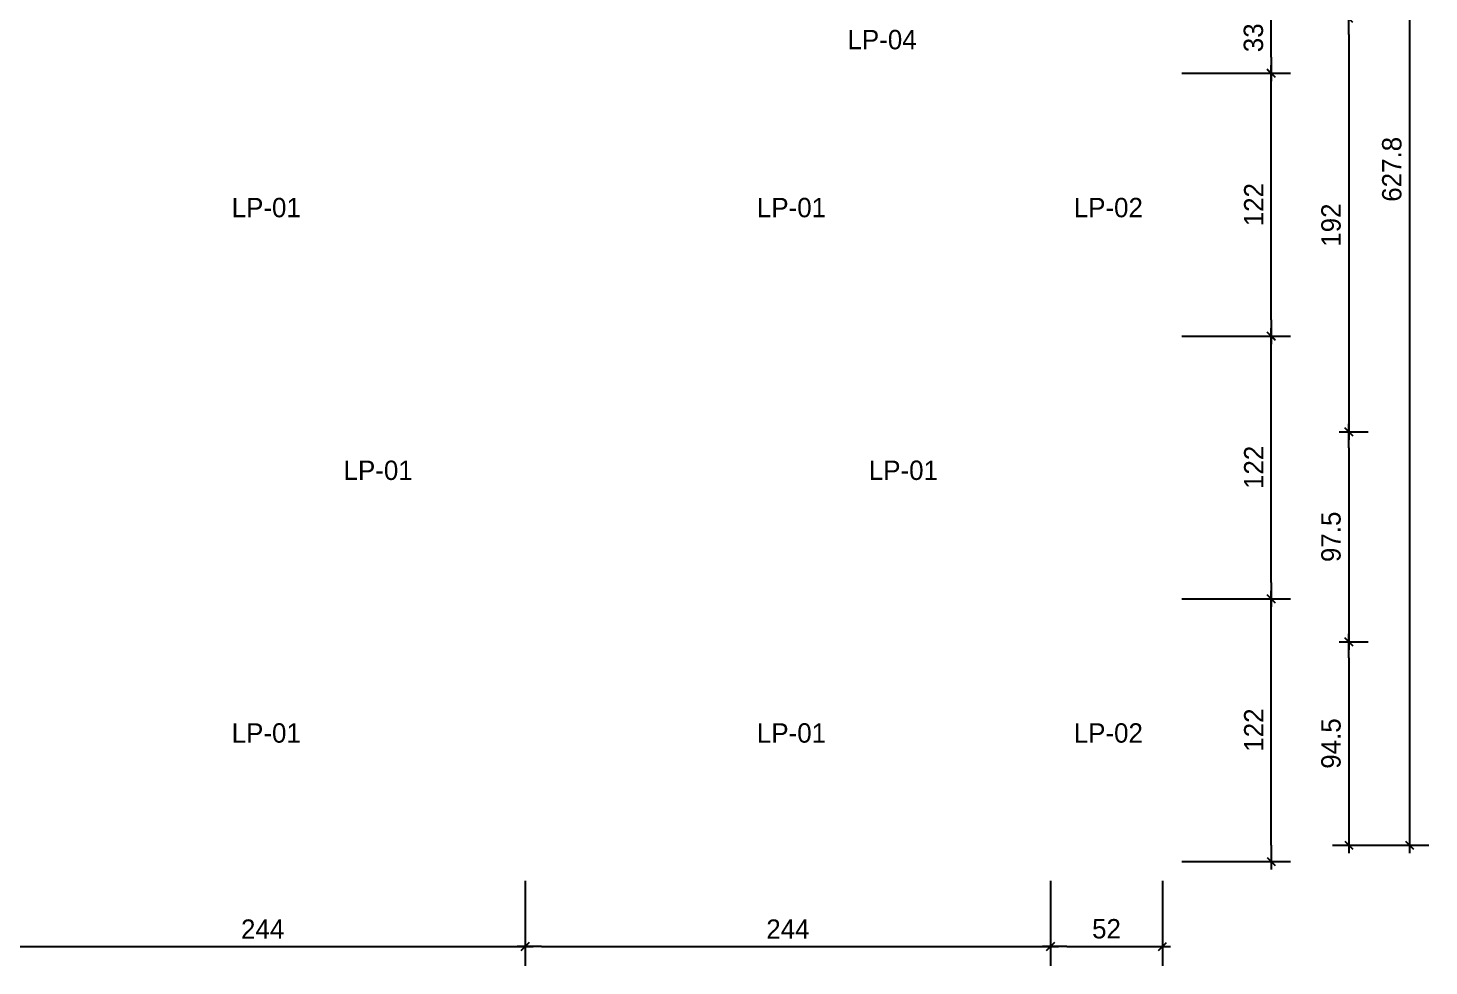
# Model space of a CAD drawing. Header units: millimetres. Extents: x 19442 to 19711, y 4351 to 4752.
# Drawn here: x 19449.04 to 19455.55, y 4515.31 to 4519.66 of the extents above; entities that cross this region are included whole.
import ezdxf

# ---------------------------------------------------------------- set-up
doc = ezdxf.new("R2010")
doc.units = ezdxf.units.MM
doc.layers.add('0 @ 0.5', color=7, linetype='Continuous')
doc.layers.add('TEXTO @ 0.5', color=2, linetype='Continuous')
doc.styles.add('century gothic', font='GOTHIC.TTF')
doc.dimstyles.new('ANOTATIVE CM SMCONSTRUCCIONES', dxfattribs={"dimscale": 0, "dimtxt": 0.18, "dimasz": 0.15, "dimexe": 0.18, "dimexo": 0.18, "dimgap": 0.07, "dimtad": 1, "dimdec": 1, "dimlfac": 100, "dimdsep": 46, "dimtxsty": 'century gothic', "dimblk1": 'FLECHA1', "dimblk2": 'FLECHA1', "dimsah": 1, "dimcen": 0.18, "dimdle": 0.075, "dimclrd": 1, "dimclre": 1, "dimclrt": 2, "dimaunit": 1, "dimadec": 0, "dimazin": 2, "dimtfac": 0.75, "dimtdec": 1, "dimtix": 1, "dimtmove": 2, "dimatfit": 3, "dimfxl": 0.09, "dimtvp": 1.5, "dimtfill": 1, "dimtolj": 1, "dimtzin": 0, "dimarcsym": 0})

# ---------------------------------------------------------------- blocks, each defined once
blk = doc.blocks.new('FLECHA1')
at = {"color": 1}
blk.add_line((-1, 0), (0.496, 0), dxfattribs=at)
at = {"color": 4}
blk.add_line((-0.246, -0.248), (0.248, 0.25), dxfattribs=at)
blk = doc.blocks.new('*D410')
at = {"color": 1, "lineweight": -2, "transparency": 16777216}
for p, q in [((19455.1373, 4519.7075), (19455.2686, 4519.7075)), ((19455.1786, 4519.6325), (19455.1786, 4517.8625)), ((19455.1343, 4517.7875), (19455.2686, 4517.7875))]:
    blk.add_line(p, q, dxfattribs=at)
at = {"layer": 'Defpoints', "color": 0, "transparency": 16777216}
for p in [(19455.0473, 4519.7075), (19455.0443, 4517.7875), (19455.1786, 4517.7875)]:
    blk.add_point(p, dxfattribs=at)
at = {"color": 1, "lineweight": -2, "transparency": 16777216, "xscale": 0.075, "yscale": 0.075, "zscale": 0.075}
for p, rotation in [((19455.1786, 4519.7075), 90), ((19455.1786, 4517.7875), 270)]:
    blk.add_blockref('FLECHA1', p, dxfattribs=dict(at, rotation=rotation))
at = {"color": 2, "transparency": 16777216, "insert": (19455.0963, 4518.7475), "char_height": 0.09, "attachment_point": 5, "rotation": 90, "style": 'century gothic', "bg_fill": 3, "box_fill_scale": 1.1, "bg_fill_color": 256, "bg_fill_true_color": 13158600, "bg_fill_transparency": 0}
blk.add_mtext('\\A1;192', dxfattribs=at)
blk = doc.blocks.new('*D411')
at = {"color": 1, "lineweight": -2, "transparency": 16777216}
for p, q in [((19455.1343, 4517.7875), (19455.2686, 4517.7875)), ((19455.1786, 4517.7125), (19455.1786, 4516.8875)), ((19455.1331, 4516.8125), (19455.2686, 4516.8125))]:
    blk.add_line(p, q, dxfattribs=at)
at = {"layer": 'Defpoints', "color": 0, "transparency": 16777216}
for p in [(19455.0443, 4517.7875), (19455.0431, 4516.8125), (19455.1786, 4516.8125)]:
    blk.add_point(p, dxfattribs=at)
at = {"color": 1, "lineweight": -2, "transparency": 16777216, "xscale": 0.075, "yscale": 0.075, "zscale": 0.075}
for p, rotation in [((19455.1786, 4517.7875), 90), ((19455.1786, 4516.8125), 270)]:
    blk.add_blockref('FLECHA1', p, dxfattribs=dict(at, rotation=rotation))
at = {"color": 2, "transparency": 16777216, "insert": (19455.0963, 4517.3), "char_height": 0.09, "attachment_point": 5, "rotation": 90, "style": 'century gothic', "bg_fill": 3, "box_fill_scale": 1.1, "bg_fill_color": 256, "bg_fill_true_color": 13158600, "bg_fill_transparency": 0}
blk.add_mtext('\\A1;97.5', dxfattribs=at)
blk = doc.blocks.new('*D412')
at = {"color": 1, "lineweight": -2, "transparency": 16777216}
for p, q in [((19455.1331, 4516.8125), (19455.2686, 4516.8125)), ((19455.1786, 4516.7375), (19455.1786, 4515.9425)), ((19455.1023, 4515.8675), (19455.2686, 4515.8675))]:
    blk.add_line(p, q, dxfattribs=at)
at = {"layer": 'Defpoints', "color": 0, "transparency": 16777216}
for p in [(19455.0431, 4516.8125), (19455.0123, 4515.8675), (19455.1786, 4515.8675)]:
    blk.add_point(p, dxfattribs=at)
at = {"color": 1, "lineweight": -2, "transparency": 16777216, "xscale": 0.075, "yscale": 0.075, "zscale": 0.075}
for p, rotation in [((19455.1786, 4516.8125), 90), ((19455.1786, 4515.8675), 270)]:
    blk.add_blockref('FLECHA1', p, dxfattribs=dict(at, rotation=rotation))
at = {"color": 2, "transparency": 16777216, "insert": (19455.0963, 4516.34), "char_height": 0.09, "attachment_point": 5, "rotation": 90, "style": 'century gothic', "bg_fill": 3, "box_fill_scale": 1.1, "bg_fill_color": 256, "bg_fill_true_color": 13158600, "bg_fill_transparency": 0}
blk.add_mtext('\\A1;94.5', dxfattribs=at)
blk = doc.blocks.new('*D413')
at = {"color": 1, "lineweight": -2, "transparency": 16777216}
for p, q in [((19455.1023, 4522.1459), (19455.551, 4522.1459)), ((19455.461, 4522.0709), (19455.461, 4515.9425)), ((19455.1023, 4515.8675), (19455.551, 4515.8675))]:
    blk.add_line(p, q, dxfattribs=at)
at = {"layer": 'Defpoints', "color": 0, "transparency": 16777216}
for p in [(19455.0123, 4522.1459), (19455.0123, 4515.8675), (19455.461, 4515.8675)]:
    blk.add_point(p, dxfattribs=at)
at = {"color": 1, "lineweight": -2, "transparency": 16777216, "xscale": 0.075, "yscale": 0.075, "zscale": 0.075}
for p, rotation in [((19455.461, 4522.1459), 90), ((19455.461, 4515.8675), 270)]:
    blk.add_blockref('FLECHA1', p, dxfattribs=dict(at, rotation=rotation))
at = {"color": 2, "transparency": 16777216, "insert": (19455.3787, 4519.0067), "char_height": 0.09, "attachment_point": 5, "rotation": 90, "style": 'century gothic', "bg_fill": 3, "box_fill_scale": 1.1, "bg_fill_color": 256, "bg_fill_true_color": 13158600, "bg_fill_transparency": 0}
blk.add_mtext('\\A1;627.8', dxfattribs=at)
blk = doc.blocks.new('*D436')
at = {"color": 1, "lineweight": -2, "transparency": 16777216}
for p, q in [((19448.913, 4515.7025), (19448.913, 4515.307)), ((19451.353, 4515.7025), (19451.353, 4515.307)), ((19448.988, 4515.397), (19451.278, 4515.397))]:
    blk.add_line(p, q, dxfattribs=at)
at = {"layer": 'Defpoints', "color": 0, "transparency": 16777216}
for p in [(19448.913, 4515.7925), (19451.353, 4515.7925), (19451.353, 4515.397)]:
    blk.add_point(p, dxfattribs=at)
at = {"color": 1, "lineweight": -2, "transparency": 16777216, "xscale": 0.075, "yscale": 0.075, "zscale": 0.075, "rotation": 180}
blk.add_blockref('FLECHA1', (19448.913, 4515.397), dxfattribs=at)
at = {"color": 1, "lineweight": -2, "transparency": 16777216, "xscale": 0.075, "yscale": 0.075, "zscale": 0.075}
blk.add_blockref('FLECHA1', (19451.353, 4515.397), dxfattribs=at)
at = {"color": 2, "transparency": 16777216, "insert": (19450.133, 4515.4781), "char_height": 0.09, "attachment_point": 5, "style": 'century gothic', "bg_fill": 3, "box_fill_scale": 1.1, "bg_fill_color": 256, "bg_fill_true_color": 13158600, "bg_fill_transparency": 0}
blk.add_mtext('\\A1;244', dxfattribs=at)
blk = doc.blocks.new('*D437')
at = {"color": 1, "lineweight": -2, "transparency": 16777216}
for p, q in [((19451.353, 4515.7025), (19451.353, 4515.307)), ((19453.793, 4515.7025), (19453.793, 4515.307)), ((19451.428, 4515.397), (19453.718, 4515.397))]:
    blk.add_line(p, q, dxfattribs=at)
at = {"layer": 'Defpoints', "color": 0, "transparency": 16777216}
for p in [(19451.353, 4515.7925), (19453.793, 4515.7925), (19453.793, 4515.397)]:
    blk.add_point(p, dxfattribs=at)
at = {"color": 1, "lineweight": -2, "transparency": 16777216, "xscale": 0.075, "yscale": 0.075, "zscale": 0.075, "rotation": 180}
blk.add_blockref('FLECHA1', (19451.353, 4515.397), dxfattribs=at)
at = {"color": 1, "lineweight": -2, "transparency": 16777216, "xscale": 0.075, "yscale": 0.075, "zscale": 0.075}
blk.add_blockref('FLECHA1', (19453.793, 4515.397), dxfattribs=at)
at = {"color": 2, "transparency": 16777216, "insert": (19452.573, 4515.4781), "char_height": 0.09, "attachment_point": 5, "style": 'century gothic', "bg_fill": 3, "box_fill_scale": 1.1, "bg_fill_color": 256, "bg_fill_true_color": 13158600, "bg_fill_transparency": 0}
blk.add_mtext('\\A1;244', dxfattribs=at)
blk = doc.blocks.new('*D438')
at = {"color": 1, "lineweight": -2, "transparency": 16777216}
for p, q in [((19453.793, 4515.7025), (19453.793, 4515.307)), ((19454.3129, 4515.7025), (19454.3129, 4515.307)), ((19453.868, 4515.397), (19454.2379, 4515.397))]:
    blk.add_line(p, q, dxfattribs=at)
at = {"layer": 'Defpoints', "color": 0, "transparency": 16777216}
for p in [(19453.793, 4515.7925), (19454.3129, 4515.7925), (19454.3129, 4515.397)]:
    blk.add_point(p, dxfattribs=at)
at = {"color": 1, "lineweight": -2, "transparency": 16777216, "xscale": 0.075, "yscale": 0.075, "zscale": 0.075, "rotation": 180}
blk.add_blockref('FLECHA1', (19453.793, 4515.397), dxfattribs=at)
at = {"color": 1, "lineweight": -2, "transparency": 16777216, "xscale": 0.075, "yscale": 0.075, "zscale": 0.075}
blk.add_blockref('FLECHA1', (19454.3129, 4515.397), dxfattribs=at)
at = {"color": 2, "transparency": 16777216, "insert": (19454.053, 4515.4792), "char_height": 0.09, "attachment_point": 5, "style": 'century gothic', "bg_fill": 3, "box_fill_scale": 1.1, "bg_fill_color": 256, "bg_fill_true_color": 13158600, "bg_fill_transparency": 0}
blk.add_mtext('\\A1;52', dxfattribs=at)
blk = doc.blocks.new('*D439')
at = {"color": 1, "lineweight": -2, "transparency": 16777216}
for p, q in [((19454.4029, 4517.0125), (19454.9081, 4517.0125)), ((19454.8181, 4515.8675), (19454.8181, 4516.9375)), ((19454.4029, 4515.7925), (19454.9081, 4515.7925))]:
    blk.add_line(p, q, dxfattribs=at)
at = {"layer": 'Defpoints', "color": 0, "transparency": 16777216}
for p in [(19454.3129, 4517.0125), (19454.8181, 4517.0125), (19454.3129, 4515.7925)]:
    blk.add_point(p, dxfattribs=at)
at = {"color": 1, "lineweight": -2, "transparency": 16777216, "xscale": 0.075, "yscale": 0.075, "zscale": 0.075}
for p, rotation in [((19454.8181, 4517.0125), 90), ((19454.8181, 4515.7925), 270)]:
    blk.add_blockref('FLECHA1', p, dxfattribs=dict(at, rotation=rotation))
at = {"color": 2, "transparency": 16777216, "insert": (19454.7369, 4516.4025), "char_height": 0.09, "attachment_point": 5, "rotation": 90, "style": 'century gothic', "bg_fill": 3, "box_fill_scale": 1.1, "bg_fill_color": 256, "bg_fill_true_color": 13158600, "bg_fill_transparency": 0}
blk.add_mtext('\\A1;122', dxfattribs=at)
blk = doc.blocks.new('*D440')
at = {"color": 1, "lineweight": -2, "transparency": 16777216}
for p, q in [((19454.4029, 4518.2325), (19454.9081, 4518.2325)), ((19454.8181, 4517.0875), (19454.8181, 4518.1575)), ((19454.4029, 4517.0125), (19454.9081, 4517.0125))]:
    blk.add_line(p, q, dxfattribs=at)
at = {"layer": 'Defpoints', "color": 0, "transparency": 16777216}
for p in [(19454.3129, 4518.2325), (19454.8181, 4518.2325), (19454.3129, 4517.0125)]:
    blk.add_point(p, dxfattribs=at)
at = {"color": 1, "lineweight": -2, "transparency": 16777216, "xscale": 0.075, "yscale": 0.075, "zscale": 0.075}
for p, rotation in [((19454.8181, 4518.2325), 90), ((19454.8181, 4517.0125), 270)]:
    blk.add_blockref('FLECHA1', p, dxfattribs=dict(at, rotation=rotation))
at = {"color": 2, "transparency": 16777216, "insert": (19454.7369, 4517.6225), "char_height": 0.09, "attachment_point": 5, "rotation": 90, "style": 'century gothic', "bg_fill": 3, "box_fill_scale": 1.1, "bg_fill_color": 256, "bg_fill_true_color": 13158600, "bg_fill_transparency": 0}
blk.add_mtext('\\A1;122', dxfattribs=at)
blk = doc.blocks.new('*D441')
at = {"color": 1, "lineweight": -2, "transparency": 16777216}
for p, q in [((19454.4029, 4519.4525), (19454.9081, 4519.4525)), ((19454.8181, 4518.3075), (19454.8181, 4519.3775)), ((19454.4029, 4518.2325), (19454.9081, 4518.2325))]:
    blk.add_line(p, q, dxfattribs=at)
at = {"layer": 'Defpoints', "color": 0, "transparency": 16777216}
for p in [(19454.3129, 4519.4525), (19454.8181, 4519.4525), (19454.3129, 4518.2325)]:
    blk.add_point(p, dxfattribs=at)
at = {"color": 1, "lineweight": -2, "transparency": 16777216, "xscale": 0.075, "yscale": 0.075, "zscale": 0.075}
for p, rotation in [((19454.8181, 4519.4525), 90), ((19454.8181, 4518.2325), 270)]:
    blk.add_blockref('FLECHA1', p, dxfattribs=dict(at, rotation=rotation))
at = {"color": 2, "transparency": 16777216, "insert": (19454.7369, 4518.8425), "char_height": 0.09, "attachment_point": 5, "rotation": 90, "style": 'century gothic', "bg_fill": 3, "box_fill_scale": 1.1, "bg_fill_color": 256, "bg_fill_true_color": 13158600, "bg_fill_transparency": 0}
blk.add_mtext('\\A1;122', dxfattribs=at)
blk = doc.blocks.new('*D442')
at = {"color": 1, "lineweight": -2, "transparency": 16777216}
for p, q in [((19454.4029, 4519.7825), (19454.9081, 4519.7825)), ((19454.8181, 4519.5275), (19454.8181, 4519.7075)), ((19454.4029, 4519.4525), (19454.9081, 4519.4525))]:
    blk.add_line(p, q, dxfattribs=at)
at = {"layer": 'Defpoints', "color": 0, "transparency": 16777216}
for p in [(19454.3129, 4519.7825), (19454.8181, 4519.7825), (19454.3129, 4519.4525)]:
    blk.add_point(p, dxfattribs=at)
at = {"color": 1, "lineweight": -2, "transparency": 16777216, "xscale": 0.075, "yscale": 0.075, "zscale": 0.075}
for p, rotation in [((19454.8181, 4519.7825), 90), ((19454.8181, 4519.4525), 270)]:
    blk.add_blockref('FLECHA1', p, dxfattribs=dict(at, rotation=rotation))
at = {"color": 2, "transparency": 16777216, "insert": (19454.7358, 4519.6175), "char_height": 0.09, "attachment_point": 5, "rotation": 90, "style": 'century gothic', "bg_fill": 3, "box_fill_scale": 1.1, "bg_fill_color": 256, "bg_fill_true_color": 13158600, "bg_fill_transparency": 0}
blk.add_mtext('\\A1;33', dxfattribs=at)

msp = doc.modelspace()

# ---------------------------------------------------------------- texts
at = {"layer": 'TEXTO @ 0.5', "color": 2, "char_height": 0.09, "width": 0.238534, "attachment_point": 1, "style": 'century gothic'}
for s, insert in [('LP-04 ', (19452.8499, 4519.654)), ('LP-01 ', (19449.9891, 4518.874)), ('LP-01 ', (19452.4291, 4518.874)), ('LP-02', (19453.9009, 4518.874)), ('LP-01 ', (19450.509, 4517.654)), ('LP-01 ', (19452.949, 4517.654)), ('LP-01 ', (19449.9891, 4516.434)), ('LP-01 ', (19452.4291, 4516.434)), ('LP-02', (19453.9009, 4516.434))]:
    msp.add_mtext(s, dxfattribs=dict(at, insert=insert))

# ---------------------------------------------------------------- dimensions: what is measured, and where the dimension line sits
at = {"layer": '0 @ 0.5'}
dim = msp.add_linear_dim(base=(19455.1786, 4517.7875), p1=(19455.0473, 4519.7075), p2=(19455.0443, 4517.7875), angle=90, dimstyle='ANOTATIVE CM SMCONSTRUCCIONES', override={"dimscale": 0.5, "dimtix": 1, "dimtofl": 1, "dimtmove": 2, "dimatfit": 3}, dxfattribs=at)
dim.commit()
dim.dimension.update_dxf_attribs({"geometry": '*D410', "text_midpoint": (19455.0963, 4518.7475)})
dim = msp.add_linear_dim(base=(19451.353, 4515.397), p1=(19448.913, 4515.7925), p2=(19451.353, 4515.7925), dimstyle='ANOTATIVE CM SMCONSTRUCCIONES', override={"dimscale": 0.5, "dimtix": 1, "dimtofl": 1, "dimtmove": 2, "dimatfit": 3}, dxfattribs=at)
dim.commit()
dim.dimension.update_dxf_attribs({"geometry": '*D436', "text_midpoint": (19450.133, 4515.4781)})

# ---------------------------------------------------------------- next in the draw order: dimensions: what is measured, and where the dimension line sits
dim = msp.add_linear_dim(base=(19455.1786, 4516.8125), p1=(19455.0443, 4517.7875), p2=(19455.0431, 4516.8125), angle=90, dimstyle='ANOTATIVE CM SMCONSTRUCCIONES', override={"dimscale": 0.5, "dimtix": 1, "dimtofl": 1, "dimtmove": 2, "dimatfit": 3}, dxfattribs=at)
dim.commit()
dim.dimension.update_dxf_attribs({"geometry": '*D411', "text_midpoint": (19455.0963, 4517.3)})
dim = msp.add_linear_dim(base=(19453.793, 4515.397), p1=(19451.353, 4515.7925), p2=(19453.793, 4515.7925), dimstyle='ANOTATIVE CM SMCONSTRUCCIONES', override={"dimscale": 0.5, "dimtix": 1, "dimtofl": 1, "dimtmove": 2, "dimatfit": 3}, dxfattribs=at)
dim.commit()
dim.dimension.update_dxf_attribs({"geometry": '*D437', "text_midpoint": (19452.573, 4515.4781)})

# ---------------------------------------------------------------- next in the draw order: dimensions: what is measured, and where the dimension line sits
dim = msp.add_linear_dim(base=(19455.1786, 4515.8675), p1=(19455.0431, 4516.8125), p2=(19455.0123, 4515.8675), angle=90, dimstyle='ANOTATIVE CM SMCONSTRUCCIONES', override={"dimscale": 0.5, "dimtix": 1, "dimtofl": 1, "dimtmove": 2, "dimatfit": 3}, dxfattribs=at)
dim.commit()
dim.dimension.update_dxf_attribs({"geometry": '*D412', "text_midpoint": (19455.0963, 4516.34)})
dim = msp.add_linear_dim(base=(19454.3129, 4515.397), p1=(19453.793, 4515.7925), p2=(19454.3129, 4515.7925), dimstyle='ANOTATIVE CM SMCONSTRUCCIONES', override={"dimscale": 0.5, "dimtix": 1, "dimtofl": 1, "dimtmove": 2, "dimatfit": 3}, dxfattribs=at)
dim.commit()
dim.dimension.update_dxf_attribs({"geometry": '*D438', "text_midpoint": (19454.053, 4515.4792)})

# ---------------------------------------------------------------- next in the draw order: dimensions: what is measured, and where the dimension line sits
for base, p1, p2, picture, middle in [((19455.461, 4515.8675), (19455.0123, 4522.1459), (19455.0123, 4515.8675), '*D413', (19455.3787, 4519.0067)), ((19454.8181, 4517.0125), (19454.3129, 4515.7925), (19454.3129, 4517.0125), '*D439', (19454.7369, 4516.4025))]:
    dim = msp.add_linear_dim(base=base, p1=p1, p2=p2, angle=90, dimstyle='ANOTATIVE CM SMCONSTRUCCIONES', override={"dimscale": 0.5, "dimtix": 1, "dimtofl": 1, "dimtmove": 2, "dimatfit": 3}, dxfattribs=at)
    dim.commit()
    dim.dimension.update_dxf_attribs({"geometry": picture, "text_midpoint": middle})

# ---------------------------------------------------------------- next in the draw order: dimensions: what is measured, and where the dimension line sits
dim = msp.add_linear_dim(base=(19454.8181, 4518.2325), p1=(19454.3129, 4517.0125), p2=(19454.3129, 4518.2325), angle=90, dimstyle='ANOTATIVE CM SMCONSTRUCCIONES', override={"dimscale": 0.5, "dimtix": 1, "dimtofl": 1, "dimtmove": 2, "dimatfit": 3}, dxfattribs=at)
dim.commit()
dim.dimension.update_dxf_attribs({"geometry": '*D440', "text_midpoint": (19454.7369, 4517.6225)})

# ---------------------------------------------------------------- next in the draw order: dimensions: what is measured, and where the dimension line sits
dim = msp.add_linear_dim(base=(19454.8181, 4519.4525), p1=(19454.3129, 4518.2325), p2=(19454.3129, 4519.4525), angle=90, dimstyle='ANOTATIVE CM SMCONSTRUCCIONES', override={"dimscale": 0.5, "dimtix": 1, "dimtofl": 1, "dimtmove": 2, "dimatfit": 3}, dxfattribs=at)
dim.commit()
dim.dimension.update_dxf_attribs({"geometry": '*D441', "text_midpoint": (19454.7369, 4518.8425)})

# ---------------------------------------------------------------- next in the draw order: dimensions: what is measured, and where the dimension line sits
dim = msp.add_linear_dim(base=(19454.8181, 4519.7825), p1=(19454.3129, 4519.4525), p2=(19454.3129, 4519.7825), angle=90, dimstyle='ANOTATIVE CM SMCONSTRUCCIONES', override={"dimscale": 0.5, "dimtix": 1, "dimtofl": 1, "dimtmove": 2, "dimatfit": 3}, dxfattribs=at)
dim.commit()
dim.dimension.update_dxf_attribs({"geometry": '*D442', "text_midpoint": (19454.7358, 4519.6175)})

doc.saveas('drawing.dxf')
